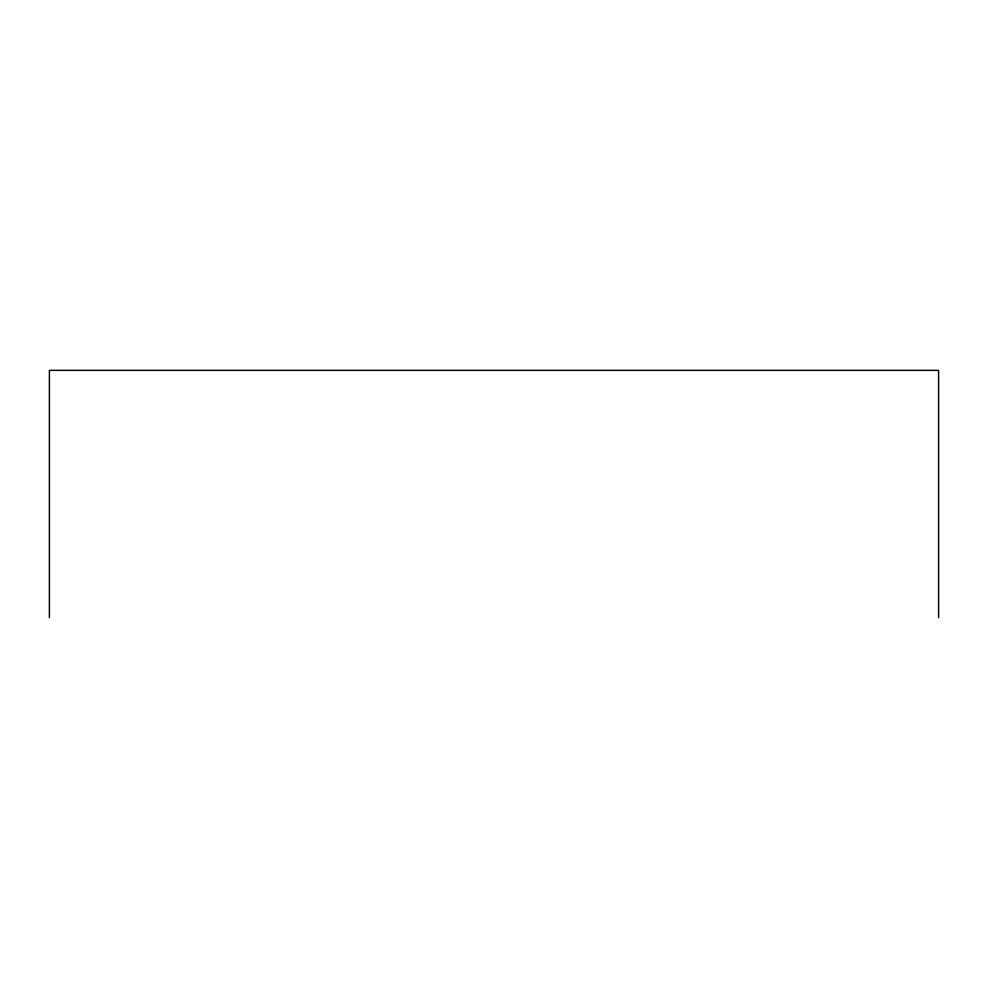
<?xml version="1.0" encoding="UTF-8"?>
<svg xmlns="http://www.w3.org/2000/svg" width="988" height="988" viewBox="0 0 988 988"><rect width="100%" height="100%" fill="white"/><g stroke="black" fill="none" stroke-linecap="round" stroke-linejoin="round"><path stroke-width="1.48" d="M938.6 617.648L938.6 370.352L49.4 370.352L49.4 617.648"/></g></svg>
